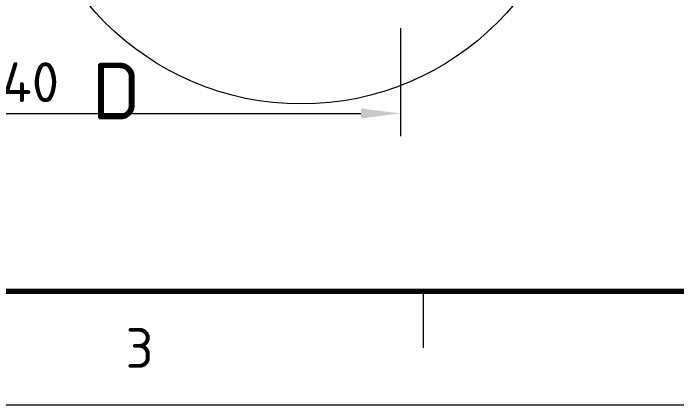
# Model space of a CAD drawing. Header units: millimetres. Extents: x 0 to 2208, y 0 to 420.
# Drawn here: x 590.9 to 649.3, y 0 to 34.5 of the extents above; entities that cross this region are included whole.
import ezdxf
from ezdxf.enums import TextEntityAlignment as Align

# ---------------------------------------------------------------- set-up
doc = ezdxf.new("R2010")
doc.units = ezdxf.units.MM
for name, color, linetype, lineweight in [('04-COTA', 3, 'CONTINUOUS', 18), ('06-TEXTO', 7, 'CONTINUOUS', 25), ('07-RECUADRO', 7, 'CONTINUOUS', 70), ('08-FINA', 5, 'CONTINUOUS', 18)]:
    doc.layers.add(name, color=color, linetype=linetype, lineweight=lineweight)
doc.styles.add('ISO3098', font='isocpeur.ttf')
doc.dimstyles.new('FLAMA-IRAM', dxfattribs={"dimtxt": 3.5, "dimasz": 3.5, "dimexe": 2, "dimexo": 1.5, "dimgap": 1, "dimtad": 1, "dimdec": 1, "dimtxsty": 'ISO3098', "dimblk": 'IRAM_FLECHA', "dimblk1": 'IRAM_FLECHA', "dimblk2": 'IRAM_FLECHA', "dimcen": 2.5, "dimclrd": 256, "dimclre": 256, "dimclrt": 256, "dimazin": 3, "dimtfac": 1, "dimtmove": 0, "dimatfit": 3, "dimlwd": 18, "dimlwe": 18})

# ---------------------------------------------------------------- blocks, each defined once
blk = doc.blocks.new('IRAM_FLECHA')
blk.add_solid([(0, 0), (-1, 0.125), (-1, -0.125)])

msp = doc.modelspace()

# ---------------------------------------------------------------- linework, layer by layer
at = {"layer": '07-RECUADRO'}
msp.add_lwpolyline([(505, 10), (1064, 10), (1064, 410), (505, 410)], close=True, dxfattribs=at)
at = {"layer": '08-FINA'}
msp.add_line((627, 10), (627, 5), dxfattribs=at)
msp.add_lwpolyline([(480, 0), (1074, 0), (1074, 420), (480, 420)], close=True, dxfattribs=at)
msp.add_circle((616.25, 50.905), 24.417, dxfattribs=at)

# ---------------------------------------------------------------- texts
at = {"layer": '06-TEXTO', "style": 'ISO3098'}
for s, height, p in [('D', 5, (599.951, 27.627)), ('3', 3.5, (602, 5))]:
    msp.add_text(s, height=height, dxfattribs=at).set_placement(p, align=Align.MIDDLE_CENTER)

# ---------------------------------------------------------------- dimensions: what is measured, and where the dimension line sits
at = {"layer": '04-COTA'}
msp.add_linear_dim(base=(555, 25.655), p1=(555, 34.655), p2=(625, 34.655), dimstyle='FLAMA-IRAM', override={"dimlfac": 2, "dimpost": '%%c<>'}, dxfattribs=at).render()

doc.saveas('drawing.dxf')
